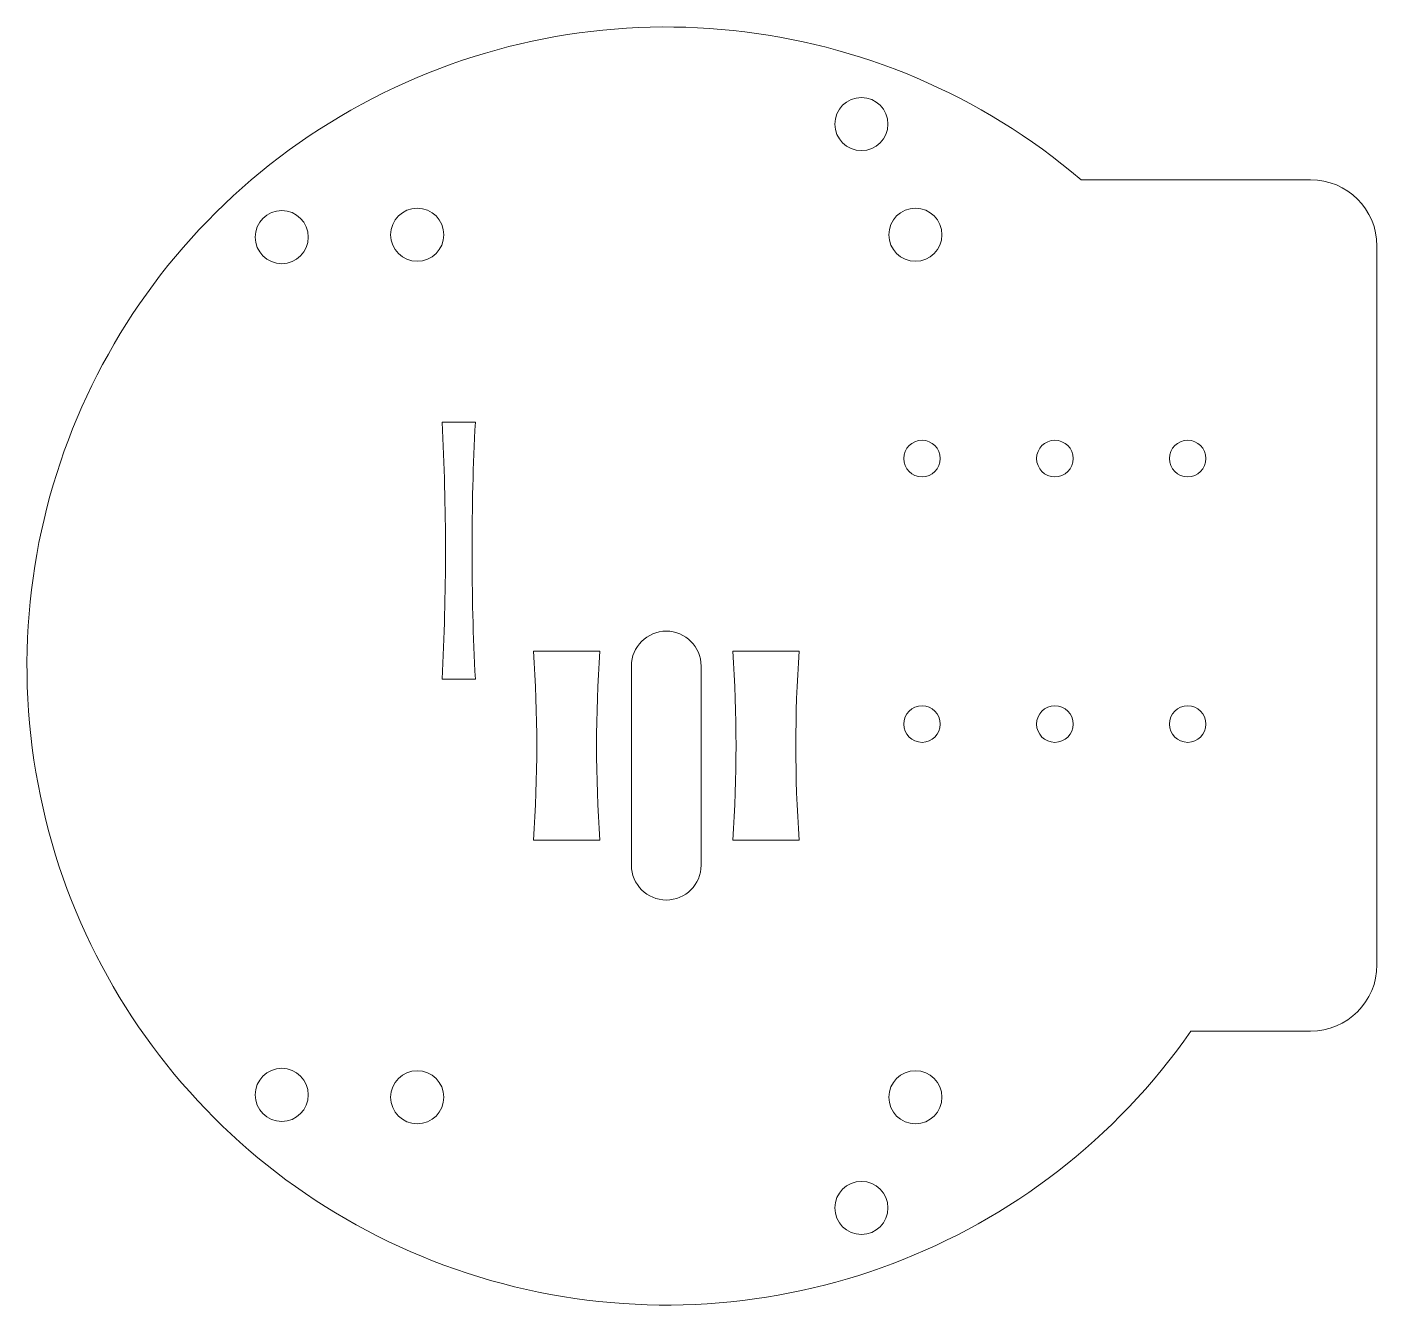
# Model space of a CAD drawing. Header units: millimetres. Extents: x -38.5 to 42.8, y -38.5 to 38.5.
import ezdxf

# ---------------------------------------------------------------- set-up
doc = ezdxf.new("R2010")
doc.units = ezdxf.units.MM

msp = doc.modelspace()

# ---------------------------------------------------------------- linework, layer by layer
at = {"color": 7, "linetype": 'Continuous', "lineweight": 15}
for p, q in [((38.8, 29.3), (24.975, 29.3)), ((42.8, -18), (42.8, 25.3)), ((-11.5, 14.7), (-13.5, 14.7)), ((-4, 0.9), (-8, 0.9)), ((8, 0.9), (4, 0.9)), ((-2.1, 0), (-2.1, -12)), ((2.1, -12), (2.1, 0)), ((-13.5, -0.8), (-11.5, -0.8)), ((-8, -10.5), (-4, -10.5)), ((4, -10.5), (8, -10.5)), ((31.595, -22), (38.8, -22))]:
    msp.add_line(p, q, dxfattribs=at)
for centre, radius in [((11.75, 32.65), 1.6), ((-23.16, 25.84), 1.6), ((-15, 25.981), 1.6), ((15, 25.981), 1.6), ((15.4, 12.5), 1.1), ((23.4, 12.5), 1.1), ((31.4, 12.5), 1.1), ((15.4, -3.5), 1.1), ((23.4, -3.5), 1.1), ((31.4, -3.5), 1.1), ((-23.16, -25.84), 1.6), ((-15, -25.981), 1.6), ((15, -25.981), 1.6), ((11.75, -32.65), 1.6)]:
    msp.add_circle(centre, radius, dxfattribs=at)
for centre, radius, start, end in [((0, 0), 38.5, 49.55588, 325.1501), ((38.8, 25.3), 4, 0, 90), ((0, 0), 2.1, 0, 180), ((0, -12), 2.1, 180, 0), ((38.8, -18), 4, 270, 0)]:
    msp.add_arc(centre, radius, start, end, dxfattribs=at)
for points in [[(-13.5, 14.7), (-13.233, 9.533), (-13.233, 4.367), (-13.5, -0.8)], [(-11.5, -0.8), (-11.767, 4.367), (-11.767, 9.533), (-11.5, 14.7)], [(-8, 0.9), (-7.733, -2.9), (-7.733, -6.7), (-8, -10.5)], [(-4, -10.5), (-4.267, -6.7), (-4.267, -2.9), (-4, 0.9)], [(4, 0.9), (4.267, -2.9), (4.267, -6.7), (4, -10.5)], [(8, -10.5), (7.733, -6.7), (7.733, -2.9), (8, 0.9)]]:
    msp.add_open_spline(points, degree=3, dxfattribs=at)

doc.saveas('drawing.dxf')
